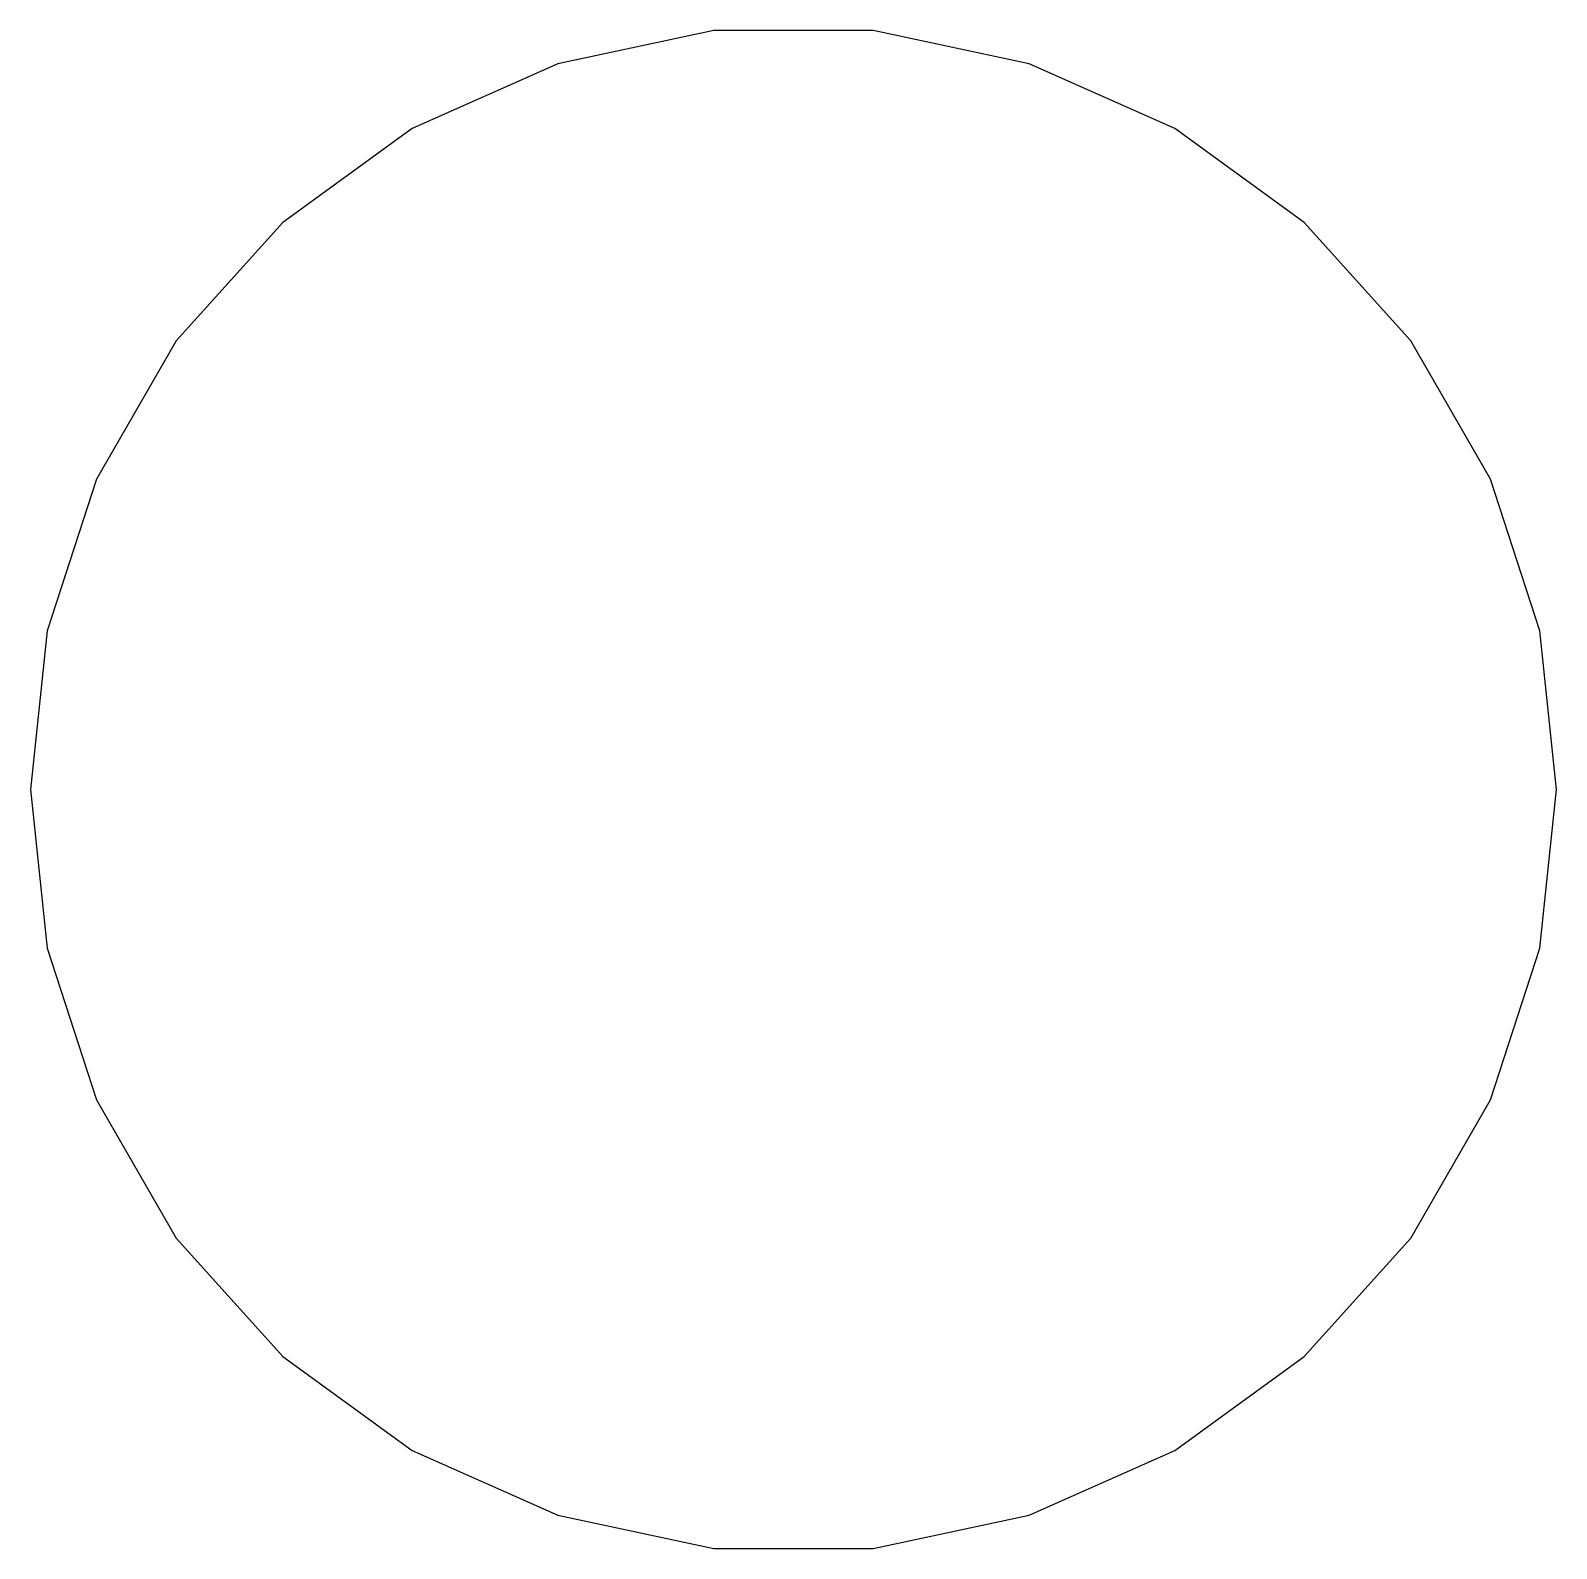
# Model space of a CAD drawing. Header units: metres. Extents: x -25 to 25, y -24.9 to 24.9.
import ezdxf

# ---------------------------------------------------------------- set-up
doc = ezdxf.new("R2010")
doc.units = ezdxf.units.M

msp = doc.modelspace()

# ---------------------------------------------------------------- linework, layer by layer
for p, q in [((-2.61321, 24.863), (-7.72542, 23.7764)), ((2.61321, 24.863), (-2.61321, 24.863)), ((7.72542, 23.7764), (2.61321, 24.863)), ((-7.72542, 23.7764), (-12.5, 21.6506)), ((12.5, 21.6506), (7.72542, 23.7764)), ((-12.5, 21.6506), (-16.7283, 18.5786)), ((16.7283, 18.5786), (12.5, 21.6506)), ((-16.7283, 18.5786), (-20.2254, 14.6946)), ((20.2254, 14.6946), (16.7283, 18.5786)), ((-20.2254, 14.6946), (-22.8386, 10.1684)), ((22.8386, 10.1684), (20.2254, 14.6946)), ((-22.8386, 10.1684), (-24.4537, 5.19779)), ((24.4537, 5.19779), (22.8386, 10.1684)), ((-24.4537, 5.19779), (-25, 0)), ((25, 0), (24.4537, 5.19779)), ((-25, 0), (-24.4537, -5.19779)), ((24.4537, -5.19779), (25, 0)), ((-24.4537, -5.19779), (-22.8386, -10.1684)), ((22.8386, -10.1684), (24.4537, -5.19779)), ((-22.8386, -10.1684), (-20.2254, -14.6946)), ((20.2254, -14.6946), (22.8386, -10.1684)), ((-20.2254, -14.6946), (-16.7283, -18.5786)), ((16.7283, -18.5786), (20.2254, -14.6946)), ((-16.7283, -18.5786), (-12.5, -21.6506)), ((12.5, -21.6506), (16.7283, -18.5786)), ((-12.5, -21.6506), (-7.72542, -23.7764)), ((7.72542, -23.7764), (12.5, -21.6506)), ((-7.72542, -23.7764), (-2.61321, -24.863)), ((2.61321, -24.863), (7.72542, -23.7764)), ((-2.61321, -24.863), (2.61321, -24.863))]:
    msp.add_line(p, q)

doc.saveas('drawing.dxf')
